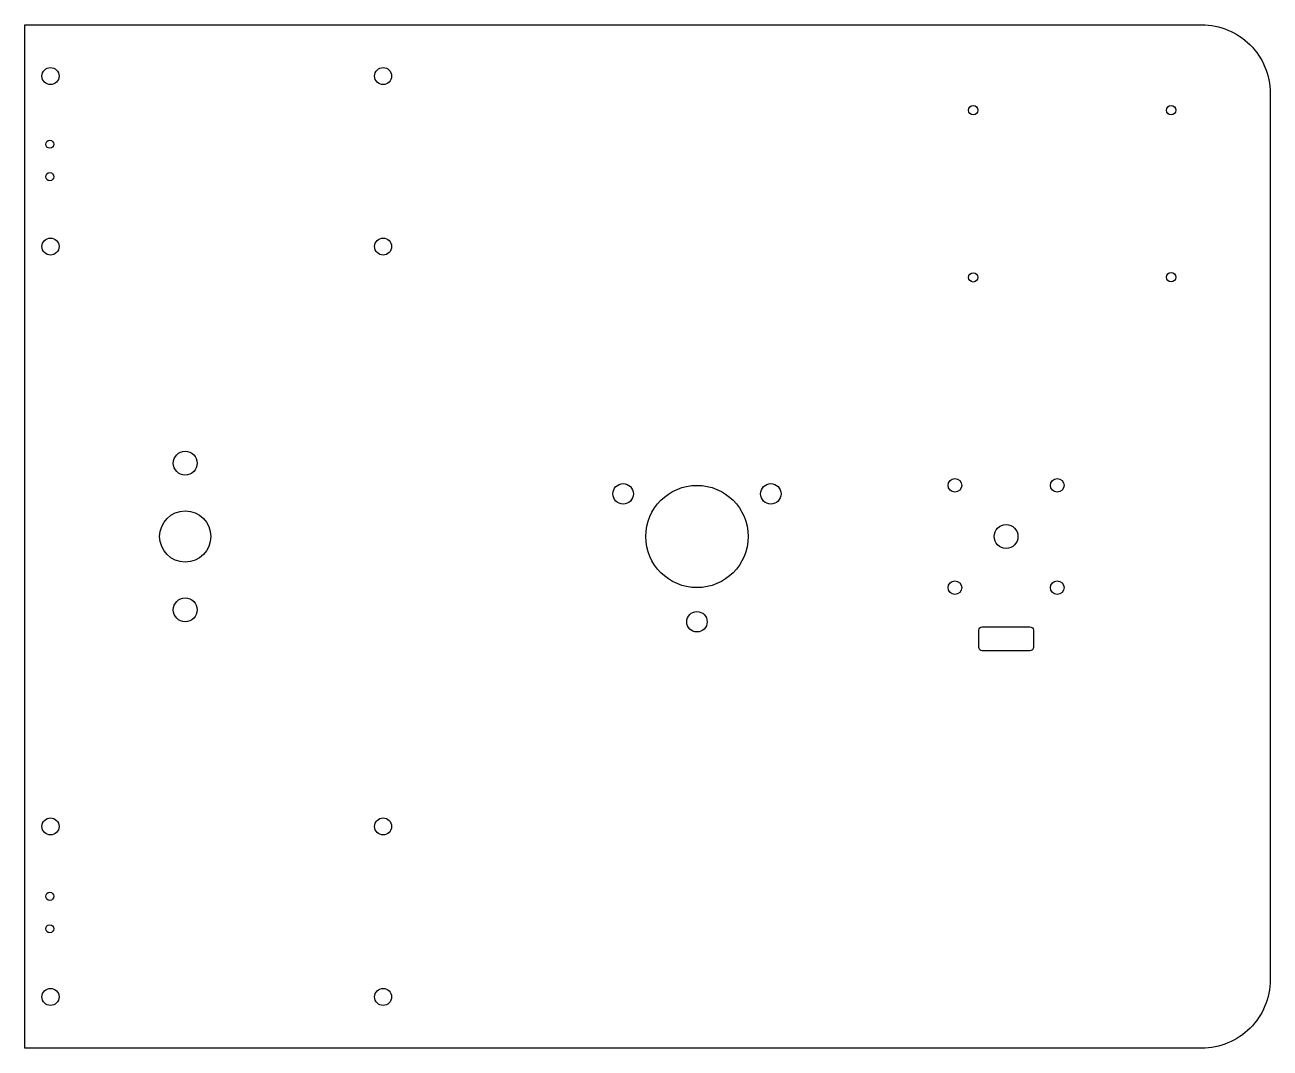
# Model space of a CAD drawing. Header units: millimetres. Extents: x -15 to 350, y -535 to -235.
import ezdxf

# ---------------------------------------------------------------- set-up
doc = ezdxf.new("R2010")
doc.units = ezdxf.units.MM
doc.layers.get('0').update_dxf_attribs({"linetype": 'CONTINUOUS'})

msp = doc.modelspace()

# ---------------------------------------------------------------- linework, layer by layer
for points in [[(330, -535), (-15, -535), (-15, -235), (330, -235, -0.414214), (350, -255), (350, -515, -0.414214)], [(265.6, -418.5, -0.414214), (264.6, -417.5), (264.6, -412.5, -0.414214), (265.6, -411.5), (279.6, -411.5, -0.414214), (280.6, -412.5), (280.6, -417.5, -0.414214), (279.6, -418.5)]]:
    msp.add_lwpolyline(points, format="xyb", close=True)
for centre, radius in [((-7.5, -250), 2.5), ((90, -250), 2.5), ((262.99, -260.01), 1.37), ((320.98, -260.02), 1.37), ((-7.7, -270), 1.18), ((-7.7, -279.5), 1.18), ((-7.5, -300), 2.5), ((90, -300), 2.5), ((262.99, -309.02), 1.37), ((320.99, -309), 1.37), ((32, -363.5), 3.5), ((257.6, -370), 2), ((287.6, -370), 2), ((160.35, -372.5), 3), ((182, -385), 15), ((203.65, -372.5), 3), ((32, -385), 7.5), ((272.6, -385), 3.5), ((257.6, -400), 2), ((287.6, -400), 2), ((32, -406.5), 3.5), ((182, -410), 3), ((-7.5, -470), 2.5), ((90, -470), 2.5), ((-7.7, -490.5), 1.18), ((-7.7, -500), 1.18), ((-7.5, -520), 2.5), ((90, -520), 2.5)]:
    msp.add_circle(centre, radius)

doc.saveas('drawing.dxf')
